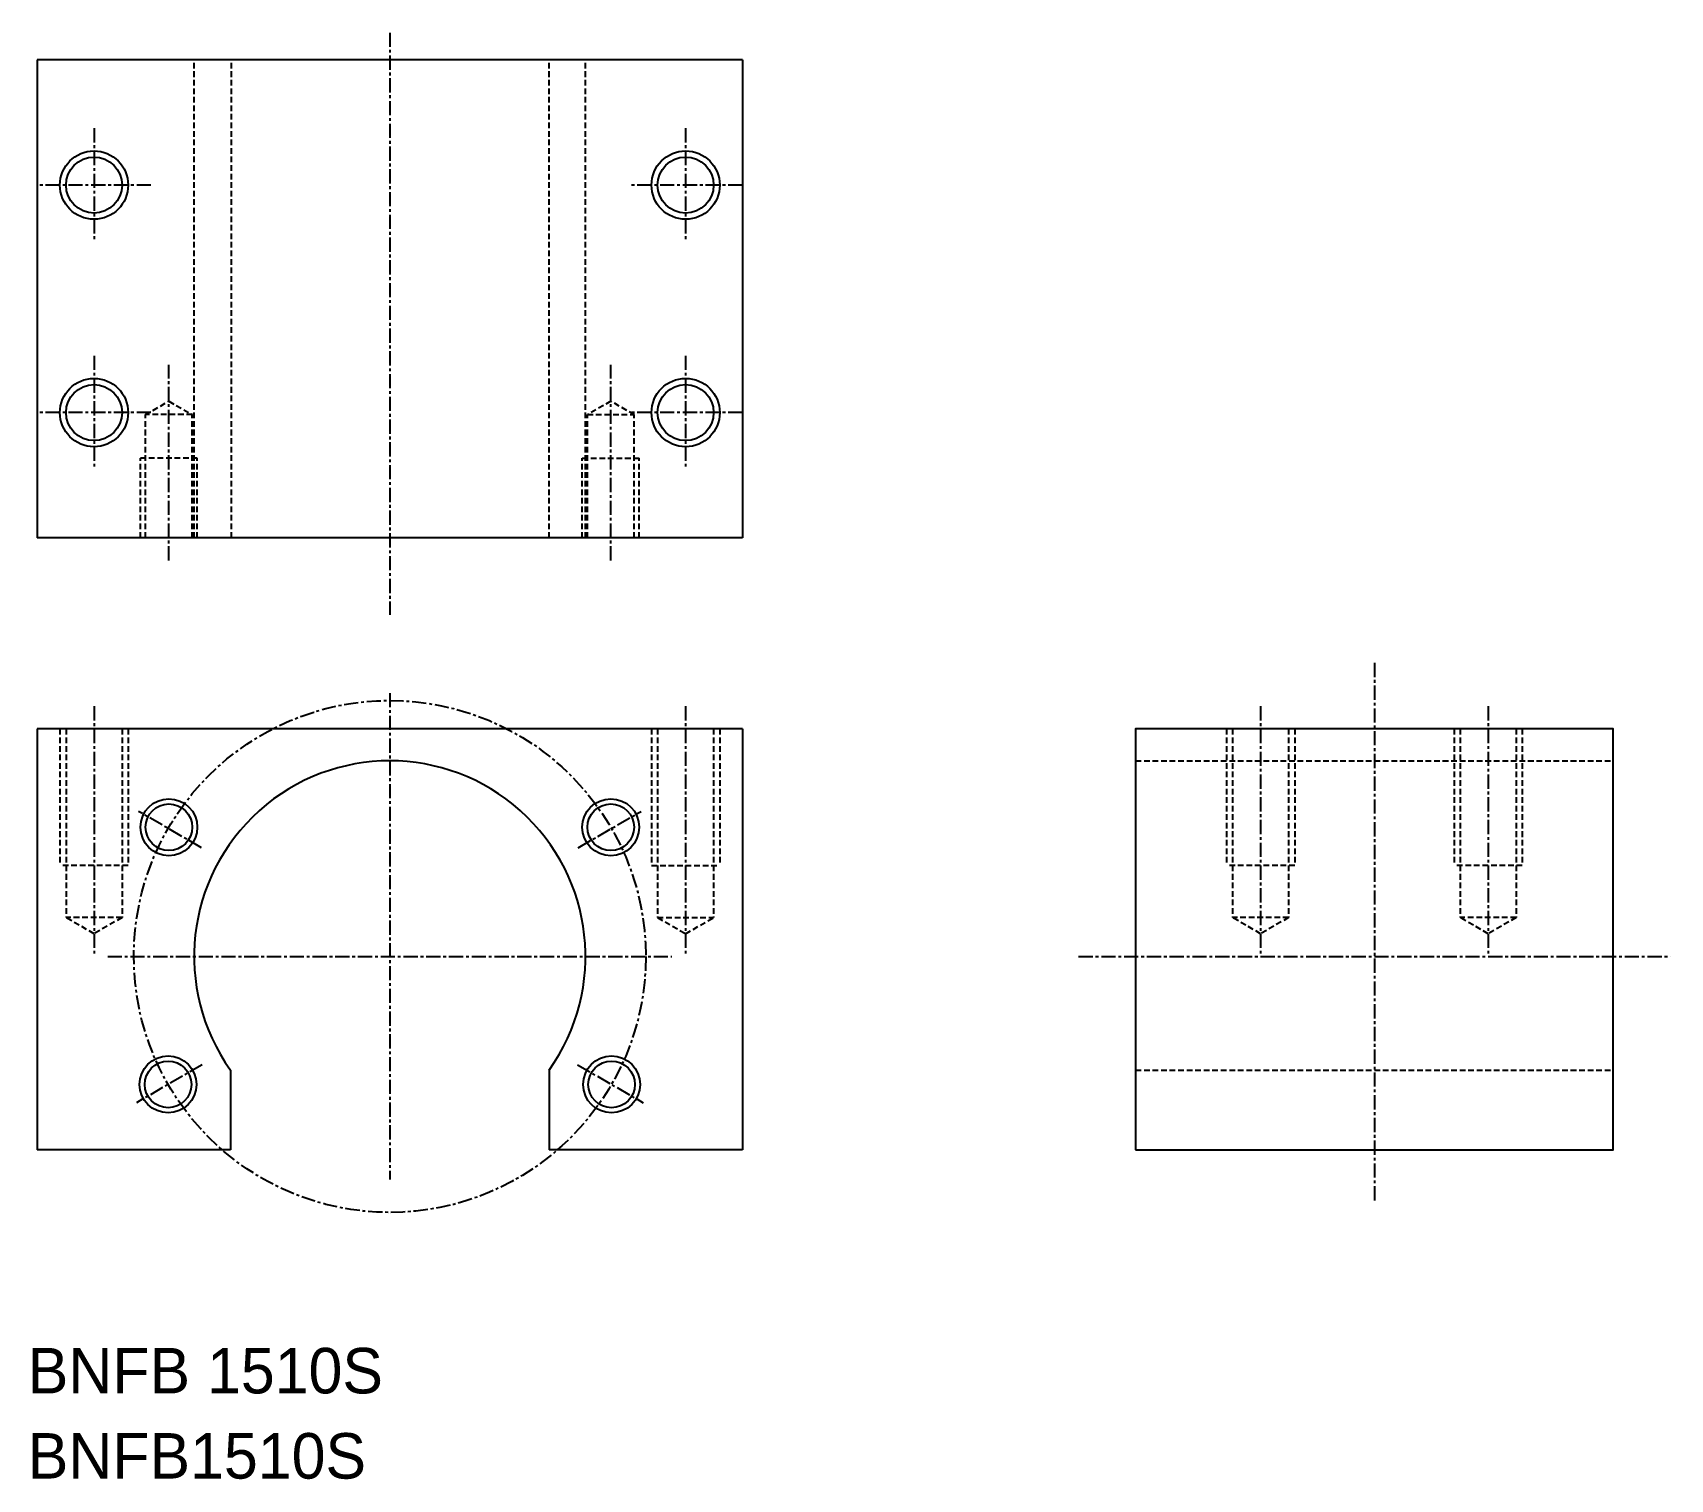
# Model space of a CAD drawing. Extents: x 4 to 148, y 0 to 127.
import ezdxf

# ---------------------------------------------------------------- set-up
doc = ezdxf.new("R2010")
doc.units = 0
doc.linetypes.add('CENTER', pattern=[2, 1.25, -0.25, 0.25, -0.25])
doc.linetypes.add('DASHED', pattern=[0.75, 0.5, -0.25])
doc.layers.get('0').update_dxf_attribs({"linetype": 'CONTINUOUS'})
doc.layers.add('CENTER', color=1, linetype='CENTER')

msp = doc.modelspace()

# ---------------------------------------------------------------- linework, layer by layer
at = {"color": 7, "linetype": 'CONTINUOUS'}
for p, q in [((4.7, 124.8), (4.7, 82.8)), ((66.7, 124.8), (4.7, 124.8)), ((66.7, 124.8), (66.7, 82.8)), ((66.7, 82.8), (4.7, 82.8)), ((4.7, 65.99), (4.7, 28.99)), ((66.7, 65.99), (4.7, 65.99)), ((35.7, 65.99), (35.7, 65.99)), ((51.2, 65.99), (51.2, 65.99)), ((66.7, 65.99), (66.7, 28.99)), ((21.7, 36), (21.7, 28.99)), ((49.7, 36), (49.7, 28.99)), ((21.7, 28.99), (4.7, 28.99)), ((66.7, 28.99), (49.7, 28.99))]:
    msp.add_line(p, q, dxfattribs=at)
at = {"color": 3, "linetype": 'DASHED'}
for p, q in [((18.5, 82.8), (18.5, 124.8)), ((21.77, 82.8), (21.77, 124.8)), ((49.7, 82.8), (49.7, 124.8)), ((52.9, 82.8), (52.9, 124.8)), ((14.23, 93.62), (16.28, 94.8)), ((14.23, 82.8), (14.23, 93.62)), ((18.33, 93.62), (14.23, 93.62)), ((16.28, 94.8), (18.33, 93.62)), ((18.33, 82.8), (18.33, 93.62)), ((55.12, 94.8), (53.07, 93.62)), ((53.07, 82.8), (53.07, 93.62)), ((53.07, 93.62), (57.17, 93.62)), ((57.17, 93.62), (55.12, 94.8)), ((57.17, 82.8), (57.17, 93.62)), ((13.78, 82.8), (13.78, 89.8)), ((18.78, 89.8), (13.78, 89.8)), ((18.78, 82.8), (18.78, 89.8)), ((52.62, 89.8), (57.62, 89.8)), ((52.62, 82.8), (52.62, 89.8)), ((57.62, 82.8), (57.62, 89.8)), ((6.7, 65.99), (6.7, 53.99)), ((7.24, 65.99), (7.24, 49.41)), ((12.16, 65.99), (12.16, 49.41)), ((12.7, 65.99), (12.7, 53.99)), ((58.7, 65.99), (58.7, 53.99)), ((59.24, 65.99), (59.24, 49.41)), ((64.16, 65.99), (64.16, 49.41)), ((64.7, 65.99), (64.7, 53.99)), ((109.24, 65.99), (109.24, 53.99)), ((109.78, 65.99), (109.78, 49.41)), ((114.7, 65.99), (114.7, 49.41)), ((115.24, 65.99), (115.24, 53.99)), ((129.24, 65.99), (129.24, 53.99)), ((129.78, 65.99), (129.78, 49.41)), ((134.7, 65.99), (134.7, 49.41)), ((135.24, 65.99), (135.24, 53.99)), ((101.24, 63.19), (143.24, 63.19)), ((12.7, 53.99), (6.7, 53.99)), ((58.7, 53.99), (64.7, 53.99)), ((115.24, 53.99), (109.24, 53.99)), ((135.24, 53.99), (129.24, 53.99)), ((9.7, 47.99), (7.24, 49.41)), ((12.16, 49.41), (7.24, 49.41)), ((12.16, 49.41), (9.7, 47.99)), ((59.24, 49.41), (61.7, 47.99)), ((59.24, 49.41), (64.16, 49.41)), ((61.7, 47.99), (64.16, 49.41)), ((112.24, 47.99), (109.78, 49.41)), ((114.7, 49.41), (109.78, 49.41)), ((114.7, 49.41), (112.24, 47.99)), ((134.7, 49.41), (129.78, 49.41)), ((132.24, 47.99), (129.78, 49.41)), ((134.7, 49.41), (132.24, 47.99)), ((101.24, 36), (143.24, 36))]:
    msp.add_line(p, q, dxfattribs=at)
at = {"color": 7, "linetype": 'CONTINUOUS'}
msp.add_lwpolyline([(101.24, 28.99), (143.24, 28.99), (143.24, 65.99), (101.24, 65.99)], close=True, dxfattribs=at)
at = {"color": 3, "linetype": 'CONTINUOUS'}
for centre, radius in [((9.7, 113.8), 3), ((61.7, 113.8), 3), ((9.7, 93.8), 3), ((61.7, 93.8), 3), ((16.28, 57.35), 2.5), ((55.12, 57.35), 2.5), ((16.21, 34.74), 2.5), ((55.19, 34.74), 2.5)]:
    msp.add_circle(centre, radius, dxfattribs=at)
at = {"color": 7, "linetype": 'CONTINUOUS'}
for centre, radius in [((9.7, 113.8), 2.46), ((61.7, 113.8), 2.46), ((9.7, 93.8), 2.46), ((61.7, 93.8), 2.46), ((16.28, 57.35), 2.05), ((55.12, 57.35), 2.05), ((16.21, 34.74), 2.05), ((55.19, 34.74), 2.05)]:
    msp.add_circle(centre, radius, dxfattribs=at)
msp.add_arc((35.7, 45.99), 17.2, 324.484, 215.516, dxfattribs=at)
at = {"layer": 'CENTER', "color": 1, "linetype": 'CENTER'}
for p, q in [((35.7, 127.19), (35.7, 76.02)), ((9.7, 118.8), (9.7, 108.8)), ((61.7, 118.8), (61.7, 108.8)), ((14.7, 113.8), (4.7, 113.8)), ((66.7, 113.8), (56.7, 113.8)), ((9.7, 98.8), (9.7, 88.8)), ((16.28, 80.8), (16.28, 97.99)), ((55.12, 80.8), (55.12, 97.99)), ((61.7, 98.8), (61.7, 88.8)), ((14.7, 93.8), (4.7, 93.8)), ((66.7, 93.8), (56.7, 93.8)), ((122.24, 71.8), (122.24, 24.39)), ((35.7, 69.15), (35.7, 26.39)), ((9.7, 67.99), (9.7, 45.99)), ((61.7, 67.99), (61.7, 45.99)), ((112.24, 67.99), (112.24, 45.99)), ((132.24, 67.99), (132.24, 45.99)), ((19.15, 55.55), (13.62, 58.74)), ((52.25, 55.55), (57.78, 58.74)), ((10.9, 45.99), (60.5, 45.99)), ((96.24, 45.99), (148.24, 45.99)), ((19.2, 36.46), (13.42, 33.13)), ((52.21, 36.46), (57.98, 33.13))]:
    msp.add_line(p, q, dxfattribs=at)
msp.add_circle((35.7, 45.99), 22.5, dxfattribs=at)

# ---------------------------------------------------------------- texts
at = {"color": 7, "linetype": 'CONTINUOUS'}
for s, p in [('BNFB 1510S', (3.88, 7.58)), ('BNFB1510S', (3.88, 0.09))]:
    msp.add_text(s, height=4, dxfattribs=at).set_placement(p)

doc.saveas('drawing.dxf')
